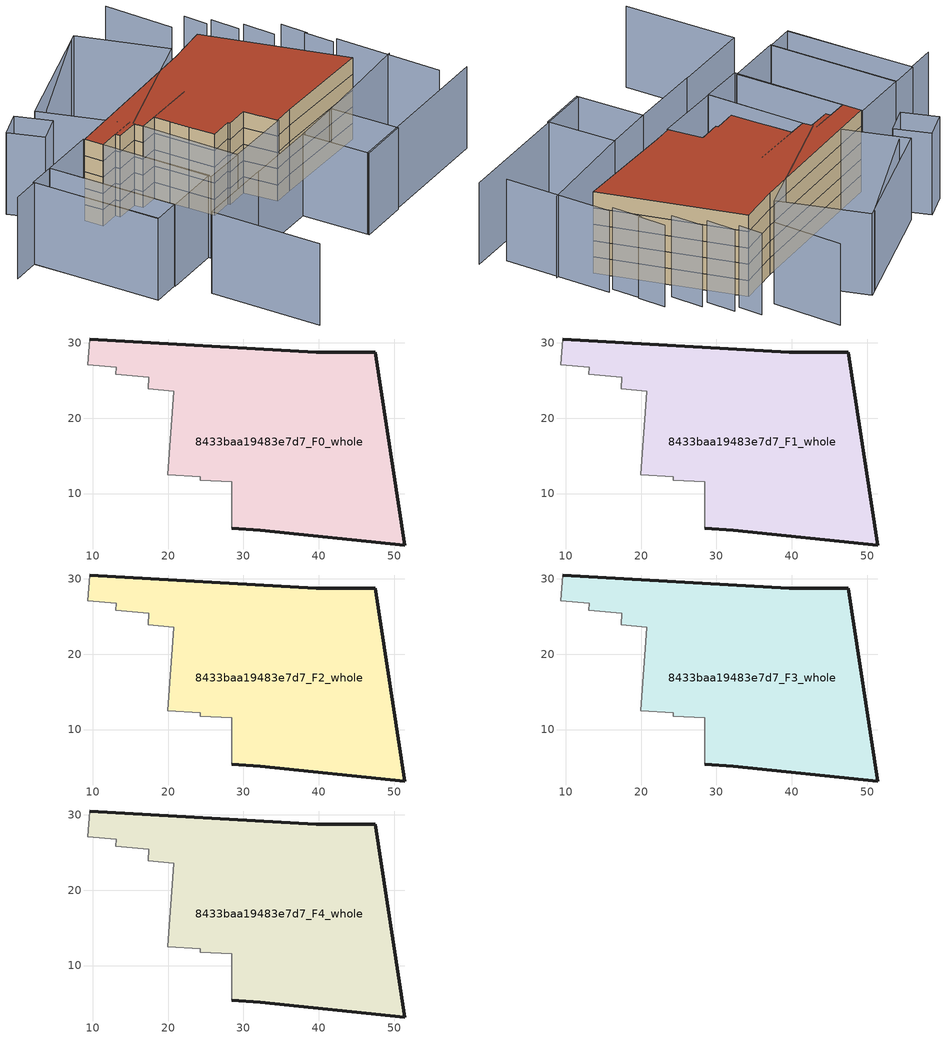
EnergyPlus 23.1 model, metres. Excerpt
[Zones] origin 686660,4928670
8433baa19483e7d7_F0_whole
 floor ground (EU_floor_Construction): 47.51,28.76 51.4,3.16 32.25,5.15 28.47,5.37 28.47,11.54 24.28,11.79 24.3,12.23 19.98,12.49 20.32,17.23 20.57,20.73 20.77,23.55 17.34,23.88 17.41,25.46 13.06,25.85 13.13,26.77 9.36,27.11 9.62,30.51 39.66,28.74 z0
 wall outside (EU_wall_Construction): 28.47,5.37 32.25,5.15 51.4,3.16 47.51,28.76 39.66,28.74 9.62,30.51 z0:3
 wall adiabatic (EU_wall_Construction): 9.62,30.51 9.36,27.11 13.13,26.77 13.06,25.85 17.41,25.46 17.34,23.88 20.77,23.55 20.57,20.73 20.32,17.23 19.98,12.49 24.3,12.23 24.28,11.79 28.47,11.54 28.47,5.37 z0:3
8433baa19483e7d7_F1_whole
 floor to 8433baa19483e7d7_F0_whole (EU_floor_Construction): 47.51,28.76 51.4,3.16 32.25,5.15 28.47,5.37 28.47,11.54 24.28,11.79 24.3,12.23 19.98,12.49 20.32,17.23 20.57,20.73 20.77,23.55 17.34,23.88 17.41,25.46 13.06,25.85 13.13,26.77 9.36,27.11 9.62,30.51 39.66,28.74 z3
 wall outside (EU_wall_Construction): 28.47,5.37 32.25,5.15 51.4,3.16 47.51,28.76 39.66,28.74 9.62,30.51 z3:6
 wall adiabatic (EU_wall_Construction): 9.62,30.51 9.36,27.11 13.13,26.77 13.06,25.85 17.41,25.46 17.34,23.88 20.77,23.55 20.57,20.73 20.32,17.23 19.98,12.49 24.3,12.23 24.28,11.79 28.47,11.54 28.47,5.37 z3:6
8433baa19483e7d7_F2_whole
 floor to 8433baa19483e7d7_F1_whole (EU_floor_Construction): 47.51,28.76 51.4,3.16 32.25,5.15 28.47,5.37 28.47,11.54 24.28,11.79 24.3,12.23 19.98,12.49 20.32,17.23 20.57,20.73 20.77,23.55 17.34,23.88 17.41,25.46 13.06,25.85 13.13,26.77 9.36,27.11 9.62,30.51 39.66,28.74 z6
 wall outside (EU_wall_Construction): 28.47,5.37 32.25,5.15 51.4,3.16 47.51,28.76 39.66,28.74 9.62,30.51 z6:9
 wall adiabatic (EU_wall_Construction): 9.62,30.51 9.36,27.11 13.13,26.77 13.06,25.85 17.41,25.46 17.34,23.88 20.77,23.55 20.57,20.73 20.32,17.23 19.98,12.49 24.3,12.23 24.28,11.79 28.47,11.54 28.47,5.37 z6:9
8433baa19483e7d7_F3_whole
 floor to 8433baa19483e7d7_F2_whole (EU_floor_Construction): 47.51,28.76 51.4,3.16 32.25,5.15 28.47,5.37 28.47,11.54 24.28,11.79 24.3,12.23 19.98,12.49 20.32,17.23 20.57,20.73 20.77,23.55 17.34,23.88 17.41,25.46 13.06,25.85 13.13,26.77 9.36,27.11 9.62,30.51 39.66,28.74 z9
 wall outside (EU_wall_Construction): 28.47,5.37 32.25,5.15 51.4,3.16 47.51,28.76 39.66,28.74 9.62,30.51 z9:12
 wall adiabatic (EU_wall_Construction): 9.62,30.51 9.36,27.11 13.13,26.77 13.06,25.85 17.41,25.46 17.34,23.88 20.77,23.55 20.57,20.73 20.32,17.23 19.98,12.49 24.3,12.23 24.28,11.79 28.47,11.54 28.47,5.37 z9:12
8433baa19483e7d7_F4_whole
 floor to 8433baa19483e7d7_F3_whole (EU_floor_Construction): 47.51,28.76 51.4,3.16 32.25,5.15 28.47,5.37 28.47,11.54 24.28,11.79 24.3,12.23 19.98,12.49 20.32,17.23 20.57,20.73 20.77,23.55 17.34,23.88 17.41,25.46 13.06,25.85 13.13,26.77 9.36,27.11 9.62,30.51 39.66,28.74 z12
 wall outside (EU_wall_Construction): 28.47,5.37 32.25,5.15 51.4,3.16 47.51,28.76 39.66,28.74 9.62,30.51 z12:15
 wall adiabatic (EU_wall_Construction): 9.62,30.51 9.36,27.11 13.13,26.77 13.06,25.85 17.41,25.46 17.34,23.88 20.77,23.55 20.57,20.73 20.32,17.23 19.98,12.49 24.3,12.23 24.28,11.79 28.47,11.54 28.47,5.37 z12:15
 roof outside (EU_roof_Construction): 51.4,3.16 47.51,28.76 39.66,28.74 9.62,30.51 9.36,27.11 13.13,26.77 13.06,25.85 17.41,25.46 17.34,23.88 20.77,23.55 20.57,20.73 20.32,17.23 19.98,12.49 24.3,12.23 24.28,11.79 28.47,11.54 28.47,5.37 32.25,5.15 z15
shading: 12.39,1.04 26.73,-0.2 / 34.89,-0.7 55.2,-1.46 / -4.01,-17.57 -2.38,2.31 / -2.38,2.31 12.51,1.09 / 53.75,-10.99 55.75,8.05 / 54.65,8.18 55.24,13.49 / 55.52,13.17 56.16,18.05 / -11.59,32.17 -6.26,31.79 / -6.26,31.79 -7.85,9.13 / 25.27,-12.05 56.78,-14.43 / 52.85,17.68 53.54,23.41 / 51.91,23.5 52.52,28.66 / 51.18,28.82 51.69,33.1 / 47.73,33.36 49.25,45.77 / 37.01,45.97 15.29,39.92 / 35.31,-0.72 34.52,-12.93 / 34.52,-12.93 25.25,-12.33 / 25.25,-12.33 26.04,-0.12 / 26.04,-0.12 35.31,-0.72 / 15.71,6.42 17.34,23.88 / 17.34,23.88 30.09,22.69 / 30.09,22.69 28.46,5.23 / 28.46,5.23 15.71,6.42 / 9.36,27.11 17.57,26.37 / 17.57,26.37 15.77,6.42 / 15.77,6.42 7.56,7.16 / 7.56,7.16 9.36,27.11 / -0.99,31.6 -2.77,8.66 / -2.77,8.66 -8.02,9.07 / -8.02,9.07 -6.24,32.01 / -6.24,32.01 -0.99,31.6 / 9.64,30.73 7.88,7.67 / 7.88,7.67 -2.83,8.49 / -2.83,8.49 -1.07,31.54 / -1.07,31.54 9.64,30.73 / 14.25,41.51 38.48,46.26 / 38.48,46.26 41.58,30.46 / 41.58,30.46 17.35,25.71 / 17.35,25.71 14.25,41.51 / 11.36,43.87 12.78,37.57 / 12.78,37.57 7.55,36.39 / 7.55,36.39 6.13,42.69 / 6.13,42.69 11.36,43.87 z0:15
[Building]
EU S2 Campaign: North Axis=0; Terrain=City; Solar Distribution=FullExterior
[Site:Location]
Bologna: Latitude=44.5; Longitude=11.25; Time Zone=1; Elevation=37
[SizingPeriod:WeatherFileDays]
AnnualSizingPeriod: Begin Month=1; Begin Day of Month=1; End Month=12; End Day of Month=31; Day of Week for Start Day=Monday; Use Weather File Daylight Saving Period=No; Use Weather File Rain and Snow Indicators=No
[MATERIAL]
EU_InternalMass_Material: Roughness=MediumRough; Thickness=0.1; Conductivity=1; Density=1800; Specific Heat=900; Thermal Absorptance=0.9; Solar Absorptance=0.7; Visible Absorptance=0.7
[MATERIAL:NOMASS] Roughness=MediumRough; Thermal Absorptance=0.9; Solar Absorptance=0.7; Visible Absorptance=0.7
Name | Thermal Resistance
EU_wall_NoMass | 0.905828
EU_roof_NoMass | 0.37593
EU_floor_NoMass | 0.67114
[CONSTRUCTION]
EU_wall_Construction: EU_wall_NoMass
EU_roof_Construction: EU_roof_NoMass
EU_floor_Construction: EU_floor_NoMass
EU_InternalMass_Construction: EU_InternalMass_Material
[ZONE] Type=1; Multiplier=1; Ceiling Height=autocalculate; Floor Area=autocalculate; Part of Total Floor Area=Yes
Name | Volume
8433baa19483e7d7_F0_whole | 2120.99
8433baa19483e7d7_F1_whole; 8433baa19483e7d7_F2_whole; 8433baa19483e7d7_F3_whole; 8433baa19483e7d7_F4_whole | 2120.98
[INTERNALMASS] Construction=EU_InternalMass_Construction; Surface Area=659.764
Name | Zone or ZoneList
8433baa19483e7d7_F0_whole_EU_InternalMass | 8433baa19483e7d7_F0_whole
8433baa19483e7d7_F1_whole_EU_InternalMass | 8433baa19483e7d7_F1_whole
8433baa19483e7d7_F2_whole_EU_InternalMass | 8433baa19483e7d7_F2_whole
8433baa19483e7d7_F3_whole_EU_InternalMass | 8433baa19483e7d7_F3_whole
8433baa19483e7d7_F4_whole_EU_InternalMass | 8433baa19483e7d7_F4_whole
[OTHEREQUIPMENT] Fuel Type=Electricity; Design Level Calculation Method=Watts/Area; Power per Zone Floor Area=1; Fraction Latent=0; Fraction Radiant=0; Fraction Lost=0; Carbon Dioxide Generation Rate=0; EndUse Subcategory=EU_Step8_InternalGains
Name | Zone or ZoneList or Space or SpaceList | Schedule
EU_Step8_InternalGain_8433baa19483e7d7_F0_whole_f000 | 8433baa19483e7d7_F0_whole | EU_Step8_GainSchedule_8433baa19483e7d7_F0_whole_f000
EU_Step8_InternalGain_8433baa19483e7d7_F1_whole_f000 | 8433baa19483e7d7_F1_whole | EU_Step8_GainSchedule_8433baa19483e7d7_F1_whole_f000
EU_Step8_InternalGain_8433baa19483e7d7_F2_whole_f000 | 8433baa19483e7d7_F2_whole | EU_Step8_GainSchedule_8433baa19483e7d7_F2_whole_f000
EU_Step8_InternalGain_8433baa19483e7d7_F3_whole_f000 | 8433baa19483e7d7_F3_whole | EU_Step8_GainSchedule_8433baa19483e7d7_F3_whole_f000
EU_Step8_InternalGain_8433baa19483e7d7_F4_whole_f000 | 8433baa19483e7d7_F4_whole | EU_Step8_GainSchedule_8433baa19483e7d7_F4_whole_f000
[ZONEVENTILATION:DESIGNFLOWRATE] Schedule=EU_AlwaysOn; Design Flow Rate Calculation Method=AirChanges/Hour; Air Changes per Hour=0.73129; Ventilation Type=Natural; Fan Pressure Rise=0; Fan Total Efficiency=1; Constant Term Coefficient=1; Temperature Term Coefficient=0; Velocity Term Coefficient=0; Velocity Squared Term Coefficient=0; Minimum Indoor Temperature=-100; Maximum Indoor Temperature=100; Delta Temperature=-100; Minimum Outdoor Temperature=-100; Maximum Outdoor Temperature=100; Maximum Wind Speed=40
Name | Zone or ZoneList or Space or SpaceList
EU_ConstantAir_8433baa19483e7d7_F0_whole | 8433baa19483e7d7_F0_whole
EU_ConstantAir_8433baa19483e7d7_F1_whole | 8433baa19483e7d7_F1_whole
EU_ConstantAir_8433baa19483e7d7_F2_whole | 8433baa19483e7d7_F2_whole
EU_ConstantAir_8433baa19483e7d7_F3_whole | 8433baa19483e7d7_F3_whole
EU_ConstantAir_8433baa19483e7d7_F4_whole | 8433baa19483e7d7_F4_whole
[HVACTEMPLATE:THERMOSTAT] Constant Heating Setpoint=20; Constant Cooling Setpoint=50
EU_HeatOnly_8433baa19483e7d7_F0_whole; EU_HeatOnly_8433baa19483e7d7_F1_whole; EU_HeatOnly_8433baa19483e7d7_F2_whole; EU_HeatOnly_8433baa19483e7d7_F3_whole; EU_HeatOnly_8433baa19483e7d7_F4_whole
[HVACTEMPLATE:ZONE:IDEALLOADSAIRSYSTEM] System Availability Schedule=EU_AlwaysOn; Maximum Heating Supply Air Temperature=50; Minimum Cooling Supply Air Temperature=13; Maximum Heating Supply Air Humidity Ratio=0.0156; Minimum Cooling Supply Air Humidity Ratio=0.0077; Heating Limit=NoLimit; Cooling Limit=NoLimit; Heating Availability Schedule=EU_AlwaysOn; Cooling Availability Schedule=EU_CoolingOff; Dehumidification Control Type=ConstantSensibleHeatRatio; Cooling Sensible Heat Ratio=0.7; Dehumidification Setpoint=60; Humidification Control Type=None; Humidification Setpoint=30; Outdoor Air Method=None; Outdoor Air Flow Rate per Person=0.00944; Outdoor Air Flow Rate per Zone Floor Area=0; Outdoor Air Flow Rate per Zone=0; Demand Controlled Ventilation Type=None; Outdoor Air Economizer Type=NoEconomizer; Heat Recovery Type=None; Sensible Heat Recovery Effectiveness=0.7; Latent Heat Recovery Effectiveness=0.65
Name | Template Thermostat
8433baa19483e7d7_F0_whole | EU_HeatOnly_8433baa19483e7d7_F0_whole
8433baa19483e7d7_F1_whole | EU_HeatOnly_8433baa19483e7d7_F1_whole
8433baa19483e7d7_F2_whole | EU_HeatOnly_8433baa19483e7d7_F2_whole
8433baa19483e7d7_F3_whole | EU_HeatOnly_8433baa19483e7d7_F3_whole
8433baa19483e7d7_F4_whole | EU_HeatOnly_8433baa19483e7d7_F4_whole
[SIZING:ZONE] Zone Cooling Design Supply Air Temperature Input Method=SupplyAirTemperature; Zone Cooling Design Supply Air Temperature=13; Zone Heating Design Supply Air Temperature Input Method=SupplyAirTemperature; Zone Heating Design Supply Air Temperature=50; Zone Cooling Design Supply Air Humidity Ratio=0.008; Zone Heating Design Supply Air Humidity Ratio=0.008; Cooling Design Air Flow Method=DesignDay; Cooling Design Air Flow Rate=0; Cooling Minimum Air Flow per Zone Floor Area=0.000762; Cooling Minimum Air Flow=0; Cooling Minimum Air Flow Fraction=0.2; Heating Design Air Flow Method=DesignDay; Heating Design Air Flow Rate=0; Heating Maximum Air Flow per Zone Floor Area=0.002032; Heating Maximum Air Flow=0.141576; Heating Maximum Air Flow Fraction=0.3; Account for Dedicated Outdoor Air System=No; Dedicated Outdoor Air System Control Strategy=NeutralSupplyAir; Dedicated Outdoor Air Low Setpoint Temperature for Design=autosize; Dedicated Outdoor Air High Setpoint Temperature for Design=autosize; Zone Load Sizing Method=Sensible Load Only No Latent Load; Zone Latent Cooling Design Supply Air Humidity Ratio Input Method=HumidityRatioDifference; Zone Cooling Design Supply Air Humidity Ratio Difference=0.005; Zone Latent Heating Design Supply Air Humidity Ratio Input Method=HumidityRatioDifference; Zone Humidification Design Supply Air Humidity Ratio Difference=0.005
8433baa19483e7d7_F0_whole; 8433baa19483e7d7_F1_whole; 8433baa19483e7d7_F2_whole; 8433baa19483e7d7_F3_whole; 8433baa19483e7d7_F4_whole
[SCHEDULE:CONSTANT]
Name | Hourly Value
EU_AlwaysOn | 1
EU_CoolingOff | 0
[SCHEDULE:FILE] Column Number=1; Rows to Skip at Top=0; Number of Hours of Data=8760; Column Separator=Comma; Interpolate to Timestep=No; Minutes per Item=60; Adjust Schedule for Daylight Savings=Yes
Name | File
EU_Step8_GainSchedule_8433baa19483e7d7_F0_whole_f000 | ../../schedules/8433baa19483e7d7/8433baa19483e7d7_F0_whole_f000_gain.csv
EU_Step8_GainSchedule_8433baa19483e7d7_F1_whole_f000 | ../../schedules/8433baa19483e7d7/8433baa19483e7d7_F1_whole_f000_gain.csv
EU_Step8_GainSchedule_8433baa19483e7d7_F2_whole_f000 | ../../schedules/8433baa19483e7d7/8433baa19483e7d7_F2_whole_f000_gain.csv
EU_Step8_GainSchedule_8433baa19483e7d7_F3_whole_f000 | ../../schedules/8433baa19483e7d7/8433baa19483e7d7_F3_whole_f000_gain.csv
EU_Step8_GainSchedule_8433baa19483e7d7_F4_whole_f000 | ../../schedules/8433baa19483e7d7/8433baa19483e7d7_F4_whole_f000_gain.csv
